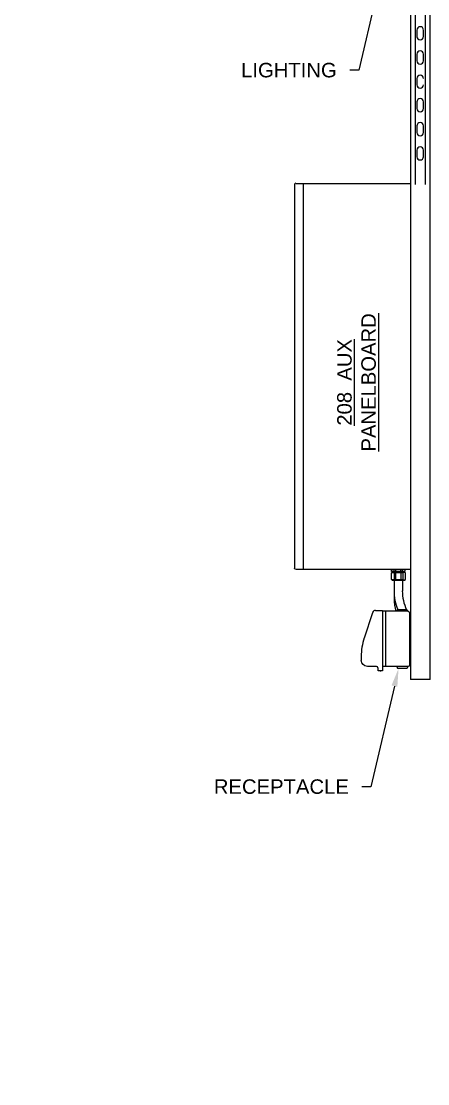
# Model space of a CAD drawing. Header units: feet. Extents: x -4 to 2246, y -9 to 1440.
# Drawn here: x 2071.13 to 2076.01, y 1375.94 to 1388.69 of the extents above; entities that cross this region are included whole.
import ezdxf
from ezdxf import colors
from ezdxf.entities.mleader import LeaderData, LeaderLine
from ezdxf.math import Vec2, Vec3

# ---------------------------------------------------------------- set-up
doc = ezdxf.new("R2010")
doc.units = ezdxf.units.FT
doc.header["$MEASUREMENT"] = 0
doc.layers.add('G-ANNO-TEXT', color=1, linetype='Continuous')
doc.layers.add('PDF8_LP_OBJ-Misc', color=7, linetype='Continuous')
doc.styles.add('NEI-A', font='arial.ttf')

# ---------------------------------------------------------------- blocks, each defined once
blk = doc.blocks.new('Equipment Callout Arrowhead .75')
at = {"color": 0}
blk.add_ellipse((-0.25, 0), major_axis=(0.743, 0), ratio=0.350959, start_param=-0.80282, end_param=3.944413, dxfattribs=at)

msp = doc.modelspace()

# ---------------------------------------------------------------- linework, layer by layer
at = {"layer": 'PDF8_LP_OBJ-Misc', "lineweight": 25}
for points in [[(2076.036102, 1380.787323), (2076.036102, 1389.597779), (2075.801392, 1389.597779), (2075.801392, 1380.787323)], [(2075.857402, 1389.597779), (2075.857402, 1386.728445)], [(2075.982759, 1386.728445), (2075.982759, 1389.597779)], [(2075.958754, 1388.504242), (2075.958754, 1388.584257)], [(2075.958754, 1388.213522), (2075.958754, 1388.293537)], [(2075.958754, 1387.640705), (2075.958754, 1387.72072)], [(2075.958754, 1387.352652), (2075.958754, 1387.432667)], [(2075.958754, 1387.061931), (2075.958754, 1387.141946)], [(2074.4118, 1382.124544), (2074.4118, 1386.7254)], [(2074.427803, 1386.741403), (2075.801392, 1386.741403)], [(2075.604021, 1381.988519), (2075.588018, 1381.983184), (2075.572015, 1381.988519), (2075.572015, 1382.068534), (2075.588018, 1382.071201), (2075.604021, 1382.068534)], [(2075.734712, 1382.108541), (2075.734712, 1382.084537), (2075.574683, 1382.084537), (2075.574683, 1382.108541)], [(2075.57735, 1382.084537), (2075.57735, 1382.108541)], [(2075.585351, 1382.071201), (2075.585351, 1382.084537)], [(2075.625359, 1382.068534), (2075.604021, 1382.068534), (2075.604021, 1381.988519), (2075.625359, 1381.988519)], [(2075.606689, 1382.084537), (2075.606689, 1382.108541)], [(2075.625359, 1382.084537), (2075.625359, 1382.108541)], [(2075.686703, 1381.988519), (2075.654698, 1381.983184), (2075.625359, 1381.988519), (2075.625359, 1382.068534), (2075.654698, 1382.071201), (2075.686703, 1382.068534)], [(2075.684036, 1382.084537), (2075.684036, 1382.108541)], [(2075.708041, 1382.068534), (2075.686703, 1382.068534), (2075.686703, 1381.988519), (2075.708041, 1381.988519)], [(2075.705374, 1382.084537), (2075.705374, 1382.108541)], [(2075.726711, 1382.071201), (2075.726711, 1382.084537)], [(2075.572015, 1381.988519), (2075.582684, 1381.980517), (2075.729378, 1381.980517), (2075.740047, 1381.988519)], [(2075.604021, 1381.980517), (2075.604021, 1381.759143), (2075.606689, 1381.719135), (2075.609356, 1381.681795), (2075.625359, 1381.607114)], [(2075.705374, 1381.980517), (2075.705374, 1381.849826)], [(2075.249289, 1381.287055), (2075.347974, 1381.591112)], [(2075.382647, 1381.615116), (2075.465329, 1381.615116), (2075.465329, 1380.892315), (2075.411986, 1380.892315), (2075.411986, 1380.926988)], [(2075.500002, 1381.607114), (2075.500002, 1380.942991)], [(2075.766718, 1381.607114), (2075.766718, 1381.615116)], [(2075.790723, 1381.588444), (2075.790723, 1380.958994)], [(2075.790723, 1381.535101), (2075.801392, 1381.535101)], [(2075.790723, 1381.511097), (2075.801392, 1381.511097)], [(2075.211948, 1381.017671), (2075.211948, 1381.060346)], [(2075.801392, 1381.039009), (2075.790723, 1381.039009)], [(2075.801392, 1381.012337), (2075.790723, 1381.012337)], [(2075.446659, 1380.892315), (2075.446659, 1380.88698), (2075.438657, 1380.88698), (2075.438657, 1380.892315)], [(2075.641362, 1380.942991), (2075.641362, 1380.932322)], [(2075.766718, 1380.942991), (2075.766718, 1380.932322)], [(2076.036102, 1380.787323), (2075.801392, 1380.787323)]]:
    msp.add_lwpolyline(points, dxfattribs=at)
for points in [[(2075.956087, 1388.585591, 0.414213621), (2075.917413, 1388.624265, 0.414213621), (2075.878739, 1388.584257), (2075.878739, 1388.504242, 0.414213621), (2075.917413, 1388.466902, 0.414213621), (2075.956087, 1388.505576)], [(2075.956087, 1388.29487, 0.414213621), (2075.917413, 1388.333544, 0.414213621), (2075.878739, 1388.293537), (2075.878739, 1388.213522, 0.414213621), (2075.917413, 1388.176181, 0.414213621), (2075.956087, 1388.214855)], [(2075.956087, 1388.004149, 0.414213621), (2075.917413, 1388.042823, 0.414213621), (2075.878739, 1388.002816), (2075.878739, 1387.925468, 0.414213621), (2075.917413, 1387.888128, 0.414213621), (2075.956087, 1387.926802)], [(2075.956087, 1387.722054, 0.414213621), (2075.917413, 1387.760728, 0.414213621), (2075.878739, 1387.72072), (2075.878739, 1387.640705, 0.414213621), (2075.917413, 1387.603365, 0.414213621), (2075.956087, 1387.642039)], [(2075.956087, 1387.434, 0.414213621), (2075.917413, 1387.472674, 0.414213621), (2075.878739, 1387.432667), (2075.878739, 1387.352652, 0.414213621), (2075.917413, 1387.315311, 0.414213621), (2075.956087, 1387.353985)], [(2075.956087, 1387.143279, 0.414213621), (2075.917413, 1387.181953, 0.414213621), (2075.878739, 1387.141946), (2075.878739, 1387.061931, 0.414213621), (2075.917413, 1387.024591, 0.414213621), (2075.956087, 1387.063264)], [(2075.801392, 1382.108541), (2074.427803, 1382.108541, -0.414213461), (2074.409132, 1382.125878)], [(2075.702706, 1381.85116, 0.1107523), (2075.753407, 1381.625074, -0.414214286), (2075.764051, 1381.61645)], [(2075.75605, 1381.625785), (2075.649363, 1381.625785, 0.414214285), (2075.638695, 1381.61645)], [(2075.772053, 1381.607114, -0.414213462), (2075.788056, 1381.589778)], [(2075.409319, 1380.928322, 0.414213461), (2075.393316, 1380.945658), (2075.283962, 1380.945658, -0.414213545), (2075.209281, 1381.019005)], [(2075.638695, 1380.933656, 0.414214286), (2075.649363, 1380.924321), (2075.75605, 1380.924321, 0.414214286), (2075.764051, 1380.933656)], [(2075.788056, 1380.960327, -0.414213462), (2075.772053, 1380.942991)]]:
    msp.add_lwpolyline(points, format="xyb", dxfattribs=at)
for centre, radius, start, end in [((2074.426469, 1386.726734), 0.017337, 90.0000099, 179.9999901), ((2076.184129, 1381.848493), 0.580107, 179.5165963, 202.3516971), ((2075.381313, 1381.581776), 0.036007, 89.9999717, 161.7407499), ((2075.933414, 1381.06168), 0.724133, 161.7406886, 180.0000174)]:
    msp.add_arc(centre, radius, start, end, dxfattribs=at)

# ---------------------------------------------------------------- texts
at = {"layer": 'G-ANNO-TEXT', "linetype": 'Continuous', "insert": (2075.154376, 1384.354623), "char_height": 0.17385636, "attachment_point": 5, "rotation": 90, "style": 'NEI-A', "bg_fill": 3, "box_fill_scale": 1.5, "bg_fill_color": 256, "bg_fill_transparency": 0}
msp.add_mtext_dynamic_manual_height_columns('{\\L208  AUX PANELBOARD}', width=1.06741437, gutter_width=0.014865, heights=[0], dxfattribs=at)

# ---------------------------------------------------------------- leaders
at = {"layer": 'G-ANNO-TEXT'}
ml = msp.add_multileader_mtext('Standard', dxfattribs=at)
ml.set_content('LIGHTING', color=256, style='NEI-A')
ml.set_leader_properties()
ml.build(insert=Vec2(0, 0))
ml.multileader.update_dxf_attribs({"dogleg_length": 0.0625, "arrow_head_size": 0.21732})
ctx = ml.context
ctx.base_point, ctx.char_height, ctx.arrow_head_size, ctx.landing_gap_size, ctx.plane_origin = Vec3(2073.645286, 1388.101628), 0.1738564, 0.21732, 0.156471, Vec3(2071.894816, 1386.428625)
ctx.text_align_type = 2
notes = []
notes.append((ctx, [(1, (1, 1, 0), (2075.180944, 1388.101628), (-1, 0), 0.10866, [(0, [(2075.512668, 1389.521377)], 0, [])])]))
ctx.mtext.insert, ctx.mtext.width, ctx.mtext.alignment, ctx.mtext.flow_direction = Vec3(2074.915813, 1388.190039), 1.13358379, 3, 5
ctx.mtext.has_bg_fill, ctx.mtext.bg_color, ctx.mtext.bg_scale_factor, ctx.mtext.bg_transparency, ctx.mtext.use_window_bg_color = 1, -1027028792, 1.5, 0, 1
for ctx, leaders in notes:
    for number, flags, end, landing, length, lines in leaders:
        leader = LeaderData()
        leader.index, (leader.has_last_leader_line, leader.has_dogleg_vector, leader.attachment_direction) = number, flags
        leader.last_leader_point, leader.dogleg_vector, leader.dogleg_length = Vec3(end), Vec3(landing), length
        for number, points, colour, breaks in lines:
            line = LeaderLine()
            line.index, line.vertices, line.color, line.breaks = number, Vec3.list(points), colors.encode_raw_color(colour), breaks
            leader.lines.append(line)
        ctx.leaders.append(leader)

# ---------------------------------------------------------------- next in the draw order: leaders
ml = msp.add_multileader_mtext('Standard', dxfattribs=at)
ml.set_content('\\A1;6 MOTOR CONTROL CABLE CONDUITS (TYP.)', color=256, style='NEI-A')
ml.set_leader_properties()
ml.set_arrow_properties(name='Equipment Callout Arrowhead .75')
ml.build(insert=Vec2(0, 0))
ml.multileader.update_dxf_attribs({"dogleg_length": 0.0625, "arrow_head_size": 0.125})
ctx = ml.context
ctx.base_point, ctx.char_height, ctx.arrow_head_size, ctx.landing_gap_size, ctx.plane_origin = Vec3(2133.680839, 1383.790863), 0.1, 0.125, 0.09, Vec3(2077.345805, 1319.927864)
notes = []
notes.append((ctx, [(0, (0, 0, 0), (0, 0), (1, 0), 1, [])]))
ctx.mtext.insert, ctx.mtext.width, ctx.mtext.flow_direction = Vec3(2133.770839, 1383.855563), 2.21448175, 5
ctx.mtext.has_bg_fill, ctx.mtext.bg_color, ctx.mtext.bg_scale_factor, ctx.mtext.bg_transparency, ctx.mtext.use_window_bg_color = 1, -1027028792, 1.5, 0, 1
for ctx, leaders in notes:
    for number, flags, end, landing, length, lines in leaders:
        leader = LeaderData()
        leader.index, (leader.has_last_leader_line, leader.has_dogleg_vector, leader.attachment_direction) = number, flags
        leader.last_leader_point, leader.dogleg_vector, leader.dogleg_length = Vec3(end), Vec3(landing), length
        for number, points, colour, breaks in lines:
            line = LeaderLine()
            line.index, line.vertices, line.color, line.breaks = number, Vec3.list(points), colors.encode_raw_color(colour), breaks
            leader.lines.append(line)
        ctx.leaders.append(leader)

# ---------------------------------------------------------------- next in the draw order: linework, layer by layer
at = {"layer": 'PDF8_LP_OBJ-Misc', "lineweight": 25}
for p, q in [((2074.518486, 1382.108541), (2074.518486, 1386.741403)), ((2075.772053, 1381.607114), (2075.465329, 1381.607114))]:
    msp.add_line(p, q, dxfattribs=at)
for points in [[(2075.740047, 1382.068534), (2075.724044, 1382.071201), (2075.708041, 1382.068534), (2075.708041, 1381.988519), (2075.724044, 1381.983184), (2075.740047, 1381.988519), (2075.740047, 1382.068534), (2075.734712, 1382.071201), (2075.57735, 1382.071201), (2075.572015, 1382.068534)], [(2075.641362, 1381.615116), (2075.641362, 1381.607114)]]:
    msp.add_lwpolyline(points, dxfattribs=at)

# ---------------------------------------------------------------- next in the draw order: leaders
at = {"layer": 'G-ANNO-TEXT'}
ml = msp.add_multileader_mtext('Standard', dxfattribs=at)
ml.set_content('RECEPTACLE', color=256, style='NEI-A')
ml.set_leader_properties()
ml.build(insert=Vec2(0, 0))
ml.multileader.update_dxf_attribs({"dogleg_length": 0.0625, "arrow_head_size": 0.21732})
ctx = ml.context
ctx.base_point, ctx.char_height, ctx.arrow_head_size, ctx.landing_gap_size, ctx.plane_origin = Vec3(2073.317172, 1379.501309), 0.1738564, 0.21732, 0.156471, Vec3(2072.040122, 1377.828306)
ctx.text_align_type = 2
notes = []
notes.append((ctx, [(1, (1, 1, 0), (2075.32625, 1379.501309), (-1, 0), 0.10866, [(0, [(2075.657974, 1380.921058)], 0, [])])]))
ctx.mtext.insert, ctx.mtext.width, ctx.mtext.alignment, ctx.mtext.flow_direction = Vec3(2075.061119, 1379.58972), 1.73856361, 3, 5
ctx.mtext.has_bg_fill, ctx.mtext.bg_color, ctx.mtext.bg_scale_factor, ctx.mtext.bg_transparency, ctx.mtext.use_window_bg_color = 1, -1027028792, 1.5, 0, 1
for ctx, leaders in notes:
    for number, flags, end, landing, length, lines in leaders:
        leader = LeaderData()
        leader.index, (leader.has_last_leader_line, leader.has_dogleg_vector, leader.attachment_direction) = number, flags
        leader.last_leader_point, leader.dogleg_vector, leader.dogleg_length = Vec3(end), Vec3(landing), length
        for number, points, colour, breaks in lines:
            line = LeaderLine()
            line.index, line.vertices, line.color, line.breaks = number, Vec3.list(points), colors.encode_raw_color(colour), breaks
            leader.lines.append(line)
        ctx.leaders.append(leader)

# ---------------------------------------------------------------- next in the draw order: linework, layer by layer
at = {"layer": 'PDF8_LP_OBJ-Misc', "lineweight": 25}
msp.add_line((2075.772053, 1380.942991), (2075.465329, 1380.942991), dxfattribs=at)

doc.saveas('drawing.dxf')
